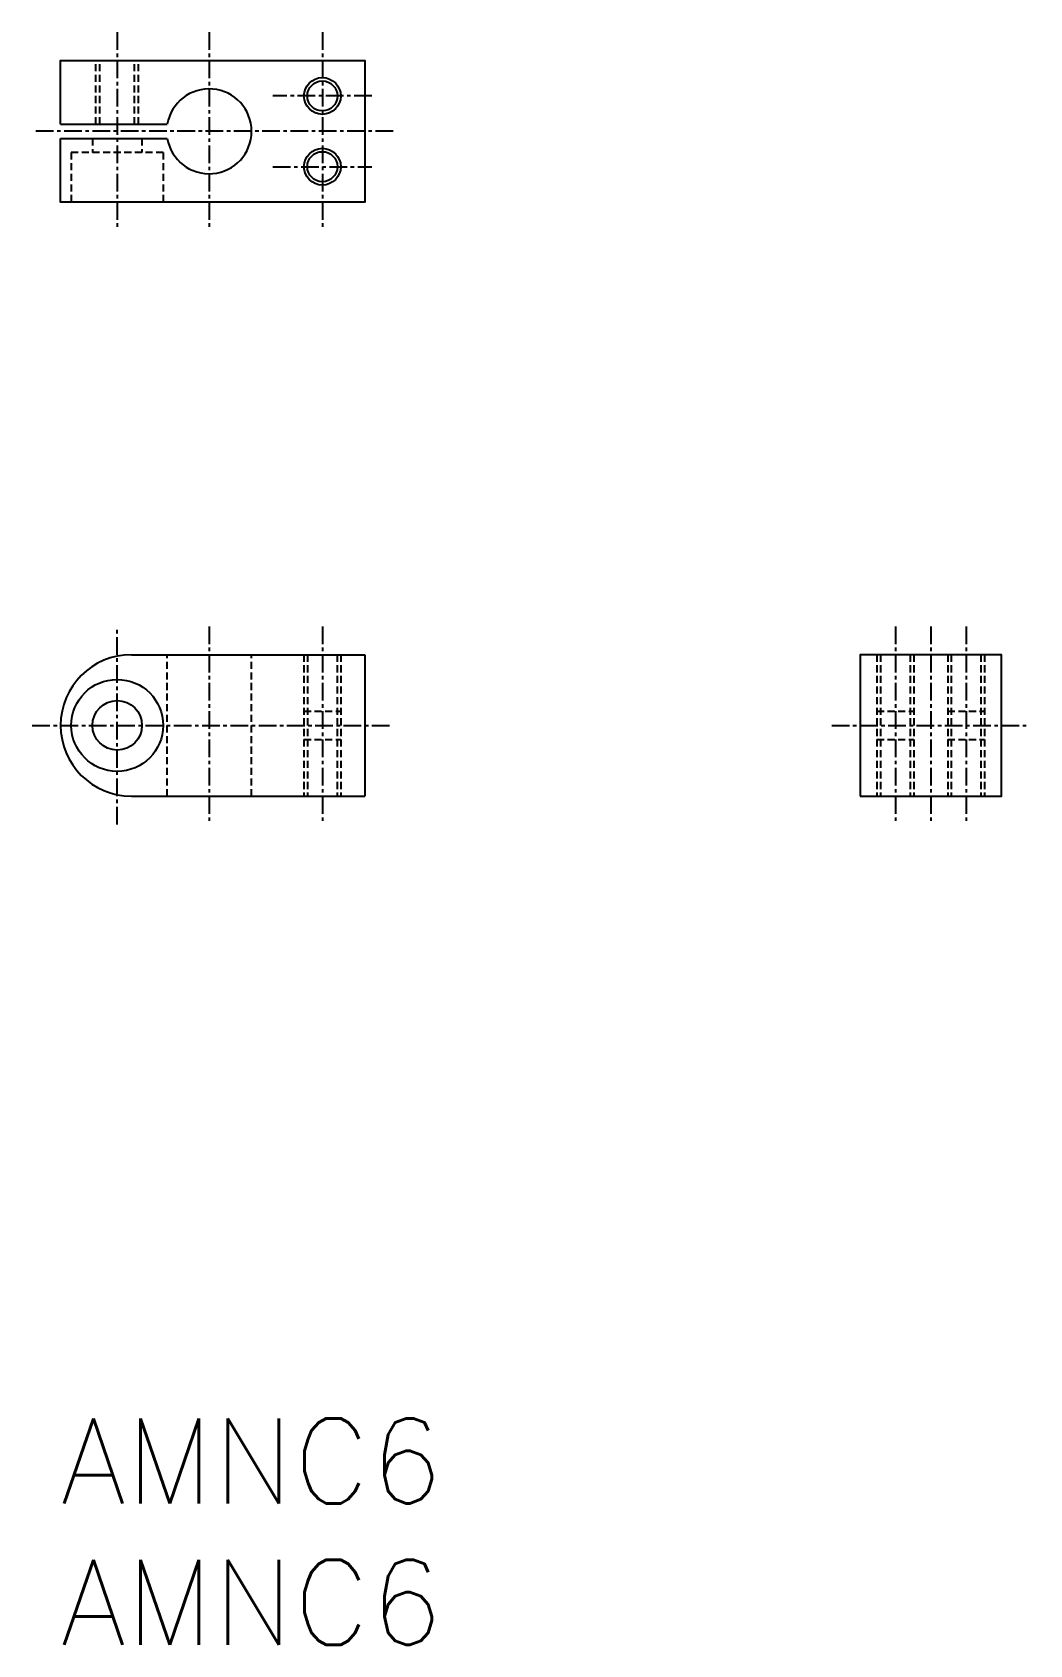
# Model space of a CAD drawing. Extents: x -369 to -299, y -3635 to -3521.
import ezdxf

# ---------------------------------------------------------------- set-up
doc = ezdxf.new("R2010")
doc.units = 0
doc.linetypes.add('CENTER', pattern=[2, 1.25, -0.25, 0.25, -0.25])
doc.linetypes.add('DASHED', pattern=[0.75, 0.5, -0.25])
doc.layers.get('0').update_dxf_attribs({"linetype": 'CONTINUOUS'})
doc.layers.add('CENTER', color=1, linetype='CENTER')
doc.styles.get("Standard").update_dxf_attribs({"font": 'txt', "bigfont": 'BIGFONT'})

msp = doc.modelspace()

# ---------------------------------------------------------------- linework, layer by layer
at = {"color": 3, "linetype": 'DASHED'}
for p, q in [((-364.76, -3527.66), (-364.76, -3523.16)), ((-364.49, -3527.66), (-364.49, -3523.16)), ((-362.03, -3527.66), (-362.03, -3523.16)), ((-361.76, -3527.66), (-361.76, -3523.16)), ((-365.01, -3528.66), (-365.01, -3529.66)), ((-361.51, -3528.66), (-361.51, -3529.66)), ((-360.01, -3529.66), (-366.51, -3529.66)), ((-366.51, -3529.66), (-366.51, -3533.16)), ((-360.01, -3529.66), (-360.01, -3533.16)), ((-359.72, -3575.16), (-359.72, -3565.16)), ((-353.76, -3575.16), (-353.76, -3565.16)), ((-350.06, -3565.16), (-350.06, -3575.16)), ((-349.82, -3565.16), (-349.82, -3575.16)), ((-347.71, -3565.16), (-347.71, -3575.16)), ((-347.46, -3565.16), (-347.46, -3575.16)), ((-309.56, -3565.16), (-309.56, -3575.16)), ((-309.32, -3565.16), (-309.32, -3575.16)), ((-307.21, -3565.16), (-307.21, -3575.16)), ((-306.96, -3565.16), (-306.96, -3575.16)), ((-304.56, -3565.16), (-304.56, -3575.16)), ((-304.32, -3565.16), (-304.32, -3575.16)), ((-302.21, -3565.16), (-302.21, -3575.16)), ((-301.96, -3565.16), (-301.96, -3575.16)), ((-350.06, -3569.16), (-347.46, -3569.16)), ((-309.56, -3569.16), (-306.96, -3569.16)), ((-304.56, -3569.16), (-301.96, -3569.16)), ((-350.06, -3571.16), (-347.46, -3571.16)), ((-309.56, -3571.16), (-306.96, -3571.16)), ((-304.56, -3571.16), (-301.96, -3571.16))]:
    msp.add_line(p, q, dxfattribs=at)
at = {"color": 7, "linetype": 'CONTINUOUS'}
for p, q in [((-367.26, -3527.66), (-359.72, -3527.66)), ((-367.26, -3528.66), (-359.72, -3528.66)), ((-362.26, -3565.16), (-345.76, -3565.16)), ((-345.76, -3565.16), (-345.76, -3575.16)), ((-362.26, -3575.16), (-345.76, -3575.16))]:
    msp.add_line(p, q, dxfattribs=at)
msp.add_lwpolyline([(-367.26, -3527.66), (-367.26, -3523.16), (-345.76, -3523.16), (-345.76, -3533.16), (-367.26, -3533.16), (-367.26, -3528.66)], dxfattribs=at)
msp.add_lwpolyline([(-310.76, -3575.16), (-300.76, -3575.16), (-300.76, -3565.16), (-310.76, -3565.16)], close=True, dxfattribs=at)
at = {"color": 3, "linetype": 'CONTINUOUS'}
for centre in [(-348.76, -3525.66), (-348.76, -3530.66)]:
    msp.add_circle(centre, 1.3, dxfattribs=at)
at = {"color": 7, "linetype": 'CONTINUOUS'}
for centre, radius in [((-348.76, -3525.66), 1.06), ((-348.76, -3530.66), 1.06), ((-363.26, -3570.16), 3.25), ((-363.26, -3570.16), 1.75)]:
    msp.add_circle(centre, radius, dxfattribs=at)
for centre, radius, start, end in [((-356.76, -3528.16), 3, 189.5941, 170.4059), ((-362.26, -3570.16), 5, 90, 270)]:
    msp.add_arc(centre, radius, start, end, dxfattribs=at)
at = {"layer": 'CENTER', "color": 1, "linetype": 'CENTER'}
for p, q in [((-363.26, -3521.16), (-363.26, -3535.16)), ((-356.76, -3521.16), (-356.76, -3535.16)), ((-348.76, -3521.16), (-348.76, -3535.16)), ((-345.26, -3525.66), (-352.26, -3525.66)), ((-343.76, -3528.16), (-369.26, -3528.16)), ((-352.26, -3530.66), (-345.26, -3530.66)), ((-363.26, -3577.16), (-363.26, -3563.16)), ((-356.76, -3563.16), (-356.76, -3577.16)), ((-348.76, -3563.16), (-348.76, -3577.16)), ((-308.26, -3563.16), (-308.26, -3577.16)), ((-305.76, -3563.16), (-305.76, -3577.16)), ((-303.26, -3563.16), (-303.26, -3577.16)), ((-369.26, -3570.16), (-343.76, -3570.16)), ((-312.76, -3570.16), (-298.76, -3570.16))]:
    msp.add_line(p, q, dxfattribs=at)

# ---------------------------------------------------------------- texts
at = {"color": 7, "linetype": 'CONTINUOUS'}
for p in [(-367.26, -3625.16), (-367.26, -3635.16)]:
    msp.add_text('AMNC6', height=6, dxfattribs=at).set_placement(p)

doc.saveas('drawing.dxf')
